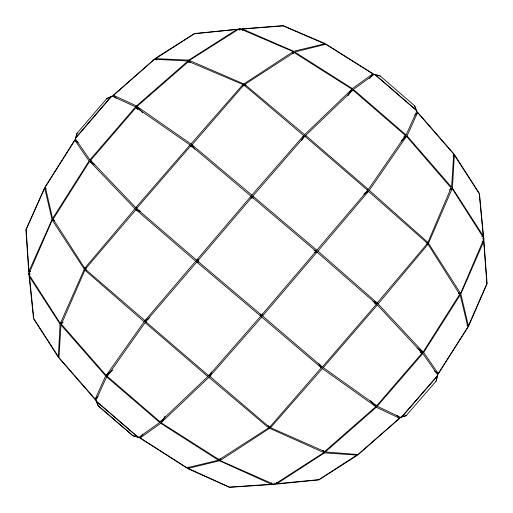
<?xml version="1.0" encoding="UTF-8"?>
<svg xmlns="http://www.w3.org/2000/svg" width="513" height="513" viewBox="0 0 513 513"><rect width="100%" height="100%" fill="white"/><g stroke="black" fill="none" stroke-linecap="round" stroke-linejoin="round"><path stroke-width="0.77" d="M60.053 324.062L58.347 356.535L33.794 318.682L29.555 276.879L60.053 324.062L62.227 323.119M481.675 236.275L483.22 235.89L452.415 188.027L454.358 155.176L452.992 155.946M188.701 466.926L188.143 468.395L229.394 487.087L271.415 484.266L271.544 482.682M242.386 30.645L242.521 29.061L283.259 25.906L324.556 43.849L293.744 51.281L242.521 29.061M75.783 137.907L76.706 133.637L106.999 98.381L111.962 96.399L155.183 58.444L194.44 33.518L239.751 29.01L283.15 25.65L324.947 43.477L374.484 74.661L379.626 75.514L414.773 105.902L416.537 111.02L454.524 154.657L479.482 193.651L483.746 238.712L487.1 283.612L468.741 326.018L437.461 375.17L436.409 380.8L405.963 415.889L401.019 417.152L357.394 455.313L318.829 479.911L274.243 484.343L229.491 487.35L187.97 468.702L138.574 437.147L133.22 436.018L98.015 405.693L96.175 400.64L58.181 357.086L33.531 318.624L28.882 274.102L25.9 229.683L44.509 187.925L75.629 138.619M142.928 433.972L140.229 437.935L186.963 467.785L218.493 460.206L218.884 458.686M293.154 53.57L293.744 51.281M188.143 468.395L219.526 460.757L219.923 459.238M435.973 381.268L437.307 376.183L401.993 416.883L406.367 415.389M292.538 53.91L293.16 51.627L239.616 28.632L189.335 60.399L190.323 62.548M322.908 450.44L323.883 452.588L274.256 484.509L220.103 460.578L220.725 458.308M77.142 133.168L75.796 137.638L110.975 96.681L106.601 98.874M318.509 363.236L321.285 367.75L269.562 427.329L209.868 376.35L211.689 371.899M301.612 140.511L303.658 135.605L243.906 84.94L192.035 144.813L194.786 149.354M426.354 242.54L427.925 242.431L451.094 187.861L406.514 136.349L401.307 140.979M268.472 425.508L268.658 427.848L219.147 459.68L161.133 422.763L208.9 377.331L210.785 372.925M458.314 292.795L460.597 293.417L484.015 238.641L452.184 188.592L449.317 189.9M86.434 269.998L84.876 270.12L61.4 324.222L106.204 375.452L112.18 370.13M146.385 321.837L145.108 322.651L107.217 376.318L160.146 421.846L207.816 376.561L208.419 375.17M460.597 293.417L428.477 243.297L452.184 188.592M54.5 220.718L52.223 220.083L28.722 274.147L60.322 323.485L63.189 322.177M466.901 325.216L468.369 325.761L460.841 293.962L483.708 241.54L482.124 241.405M302.51 139.485L304.626 134.637L351.95 89.159L294.09 52.544L244.791 84.401L244.913 85.972M468.369 325.761L486.843 283.715L483.708 241.54M60.322 323.485L84.312 269.222L52.223 220.083M305.1 136.798L305.722 135.394L352.938 90.076L405.482 135.509L368.353 189.4L367.051 190.208M30.543 271.403L28.952 271.274L52.05 219.558L44.721 188.2L46.189 188.752M44.721 188.2L26.163 229.587L28.952 271.274M107.852 375.772L106.633 376.805L95.835 400.691L138.574 437.544L159.684 422.5L160.531 421.141M404.244 136.58L406.078 135.041L416.922 110.994L374.464 74.263L353.399 89.435L352.553 90.788M407.053 135.945L417.588 112.571L453.71 154.067L451.568 187.194L407.053 135.945L402.32 139.94M105.665 375.894L60.925 324.876L58.976 357.651L95.155 399.12L105.665 375.894L112.379 370.187M140.229 437.935L160.729 423.328L164.968 416.543M348.103 95.386L352.36 88.595L372.816 73.878L325.787 44.272L294.719 52.012L352.36 88.595M74.84 140.293L45.343 187.033L52.589 218.525L89.102 160.954L74.84 140.293L78.143 142.55M94.841 164.692L89.666 161.306L53.153 219.154L84.728 268.254L86.287 268.132M417.043 348.16L423.084 352.085L459.654 294.334L428.054 244.239L426.483 244.374M438.243 373.522L423.661 352.469L460.193 294.949L467.862 326.973L438.243 373.522L434.28 370.822M161.133 422.763L165.045 416.723M347.59 95.88L351.95 89.159M369.661 78.495L372.816 73.878M364.788 193.138L369.315 190.317L406.514 136.349M106.204 375.452L144.14 321.728L148.193 319.169M373.958 302.144L378.132 303.927L428.054 244.239M84.728 268.254L135.002 208.714L140.12 210.958M372.951 301.24L377.164 302.971L427.483 243.374L368.488 191.375L363.929 194.158M315.046 251.338L317.932 251.088L368.488 191.375M313.937 250.479L316.829 250.216L367.718 190.349L304.805 136.214L252.896 196.049L253.037 198.204M140.152 211.433L135.971 209.689L85.254 269.145L144.967 320.631L149.758 317.707M144.967 320.631L195.665 261.181L198.473 260.963M196.607 260.142L250.992 196.21L191.009 145.589L136.554 208.534L196.607 260.142L198.723 259.995M262.598 315.982L316.996 252.12L376.536 304.1L322.331 367L262.598 315.982L262.393 313.847M198.884 261.874L196.774 262.053L145.711 321.683L208.733 375.734L260.707 316.155L260.508 314.02M91.288 160.755L89.929 159.909L135.624 106.877L137.689 109.314M190.849 146.243L190.041 144.955L136.112 107.454L90.602 160.338L135.753 207.618L137.144 208.24M323.28 367.609L377.376 305.017L422.128 353.047L376.734 405.706L323.28 367.609L322.465 366.327M135.753 207.618L190.041 144.955M376.17 405.026L377.202 406.245L422.834 353.508L420.121 351.828M252.063 197.98L251.864 195.107L303.658 135.605M193.363 147.847L190.964 143.993L242.931 84.53L188.617 61.502L136.971 106.428L142.62 112.789M209.868 376.35L261.739 317.098L261.534 314.963M370.533 400.698L375.837 406.687L324.646 451.536L270.524 427.701L322.376 368.597L319.548 364.127M95.155 399.12L98.073 396.395M414.658 115.284L417.588 112.571M403.693 137.086L405.482 135.509M116.207 98.291L113.488 95.36L154.573 59.284L187.989 60.989L188.598 62.439M399.473 418.204L376.311 407.232L325.319 451.959L357.971 454.505L399.473 418.204L396.748 415.274M113.488 95.36L136.535 105.909L187.989 60.989M189.335 60.399L243.822 83.978L293.16 51.627M220.103 460.578L269.633 428.284L323.883 452.588M276.975 483.656L324.498 452.864L356.836 455.102L318.887 479.642L276.975 483.656L276.597 482.111M155.696 58.649L194.382 33.781L236.865 29.453L188.797 60.124L155.696 58.649L156.465 60.015M450.234 188.964L452.415 188.027M314.828 252.3L316.996 252.12M28.882 274.102L30.447 273.98M482.175 238.834L483.746 238.712M426.906 243.425L428.477 243.297M84.312 269.222L85.87 269.107M380.095 75.95L375.484 74.808L416.235 110.051L414.273 105.505M458.551 293.378L460.841 293.962M52.05 219.558L54.34 220.148M374.407 303.221L376.536 304.1M375.971 304.408L377.376 305.017M219.526 460.757L271.415 484.266M135.624 106.877L111.917 96.034L75.238 138.632L89.929 159.909M377.202 406.245L401.051 417.556L437.839 375.176L422.834 353.508M419.589 349.937L423.661 352.469M89.102 160.954L93.86 163.923M160.729 423.328L218.493 460.206M420.128 351.751L422.128 353.047M136.971 106.428L190.964 143.993M322.376 368.597L375.837 406.687M244.791 84.401L304.626 134.637M192.035 144.813L251.864 195.107M196.774 262.053L260.707 316.155M208.9 377.331L268.658 427.848M252.896 196.049L316.829 250.216M261.739 317.098L321.285 367.75M145.108 322.651L207.816 376.561M305.722 135.394L368.353 189.4M135.971 209.689L195.665 261.181M106.633 376.805L159.684 422.5M353.399 89.435L406.078 135.041M84.876 270.12L144.14 321.728M317.932 251.088L377.164 302.971M369.315 190.317L427.925 242.431M89.666 161.306L135.002 208.714M378.132 303.927L423.084 352.085M136.112 107.454L137.696 109.243M371.13 401.14L376.311 407.232M136.535 105.909L140.043 110.038M454.358 155.176L479.219 193.593L483.22 235.89M191.009 145.589L191.804 146.891M323.556 450.69L324.498 452.864M188.797 60.124L189.733 62.304M274.115 482.778L274.243 484.343M269.505 426.726L269.633 428.284M270.409 426.143L270.524 427.701M243.822 83.978L243.938 85.543M242.931 84.53L243.047 86.094M239.751 29.01L239.866 30.575M250.992 196.21L251.152 198.364M252.018 197.063L197.601 261.027L261.585 315.136L315.989 251.242L252.018 197.063M137.561 436.999L132.752 435.588L98.515 406.097L96.476 401.608L137.561 436.999"/></g></svg>
